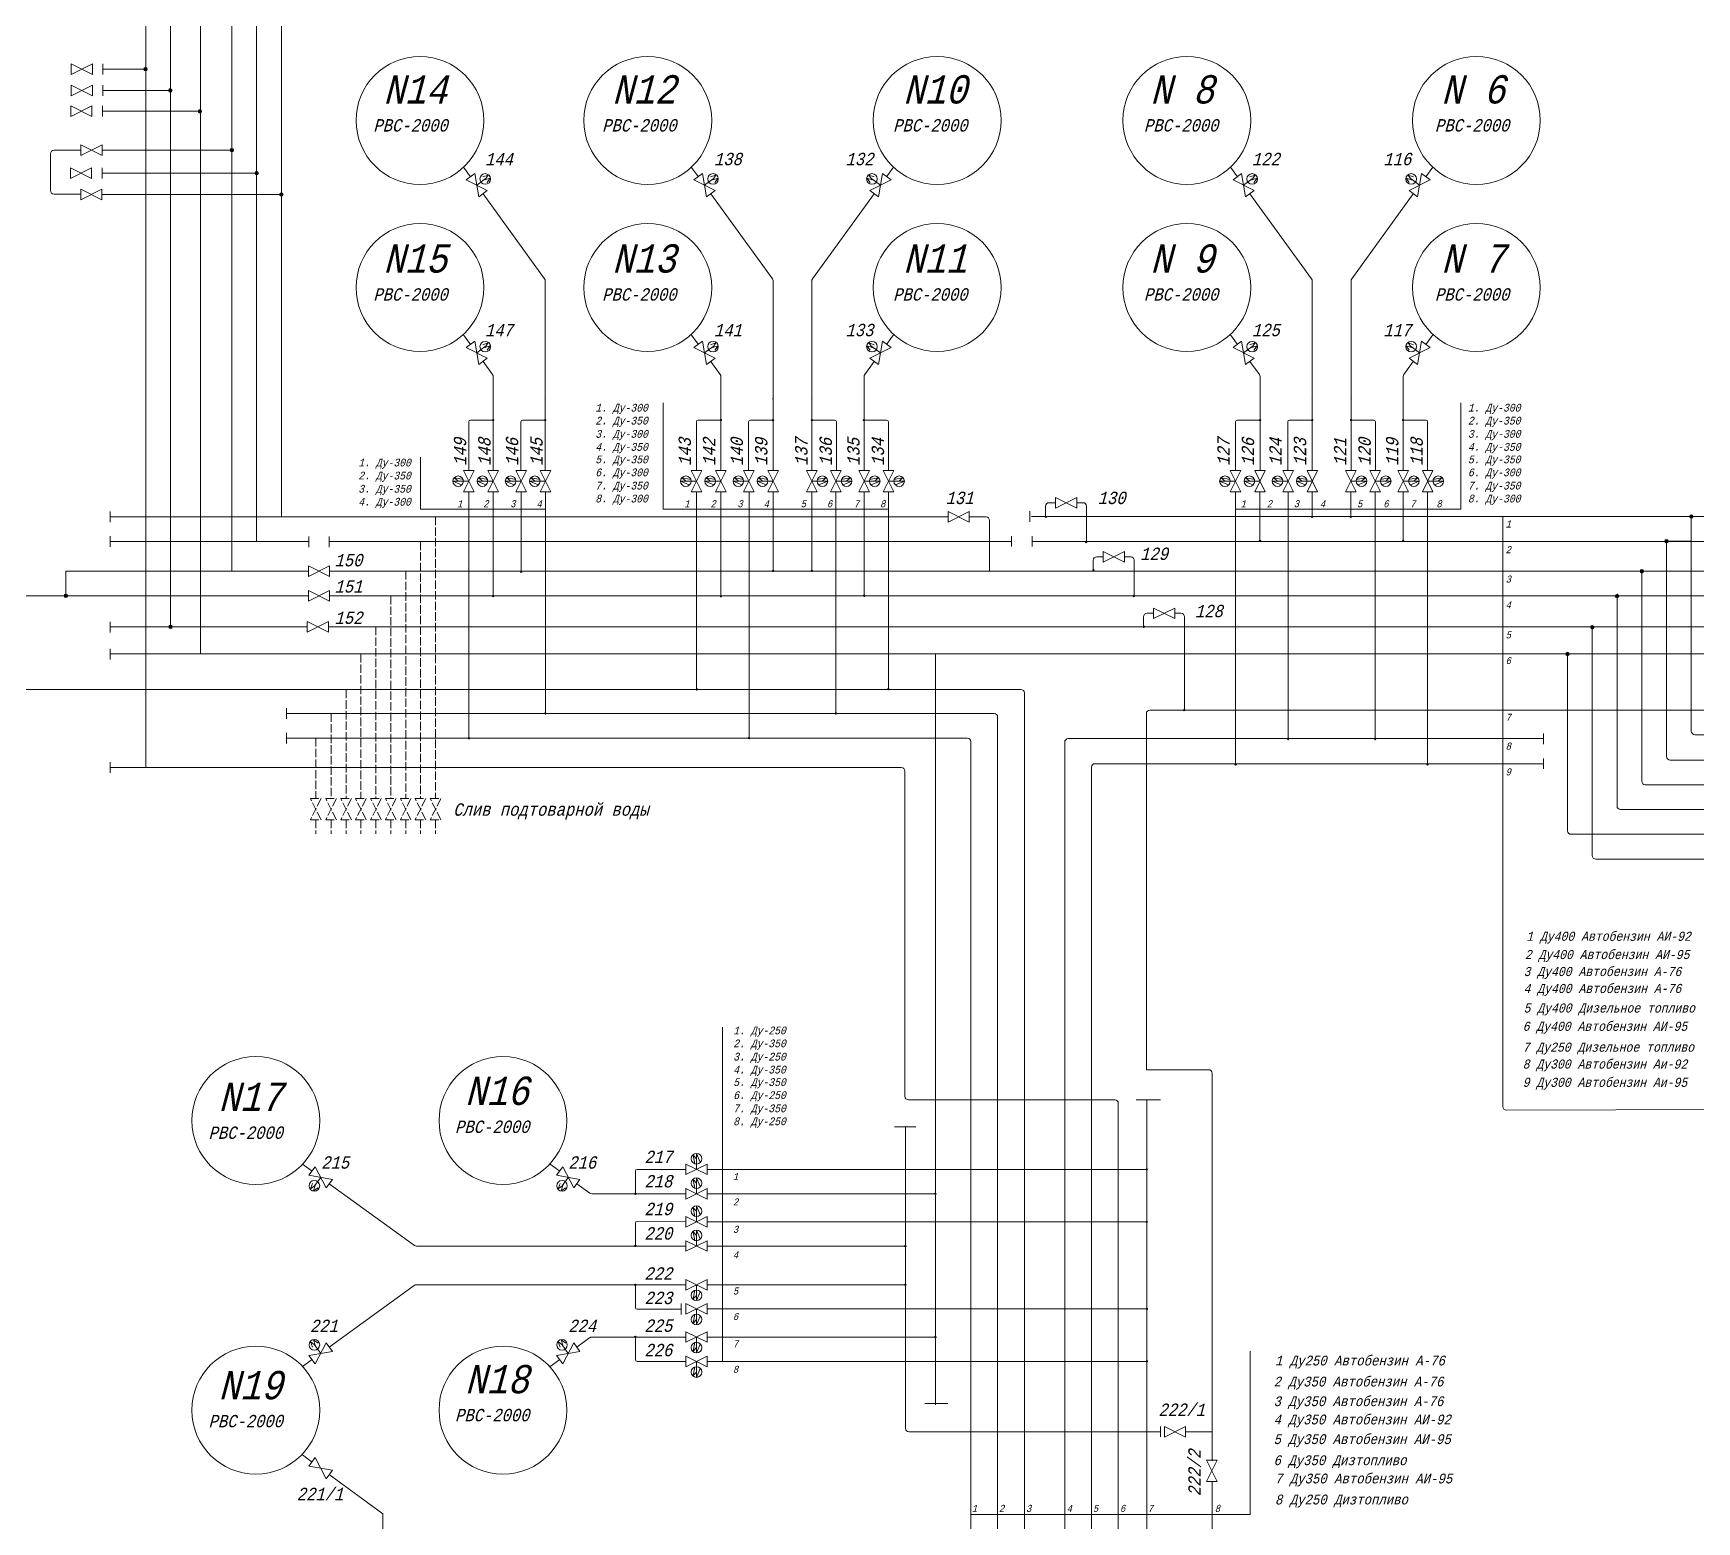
# Model space of a CAD drawing. Extents: x 0 to 840, y 0 to 594.
# Drawn here: x 121.2 to 356.4, y 266.2 to 476.5 of the extents above; entities that cross this region are included whole.
import ezdxf

# ---------------------------------------------------------------- set-up
doc = ezdxf.new("R2010")
doc.units = 0
doc.header["$MEASUREMENT"] = 0
doc.linetypes.add('ACAD_ISO02W100', pattern=[15, 12, -3])
for name, color, linetype in [('A76', 2, 'CONTINUOUS'), ('Aи92', 74, 'CONTINUOUS'), ('Aи95', 1, 'CONTINUOUS'), ('Дт', 160, 'CONTINUOUS')]:
    doc.layers.add(name, color=color, linetype=linetype)
doc.layers.add('Надписи', color=4, linetype='CONTINUOUS', lineweight=5)
doc.layers.add('Общие трубы', color=254, linetype='CONTINUOUS', lineweight=30)
doc.styles.get("Standard").update_dxf_attribs({"font": 'COUR.TTF', "width": 0.8, "oblique": 7, "height": 2})

msp = doc.modelspace()

# ---------------------------------------------------------------- hatches: boundary and pattern name
at = {"layer": 'A76', "lineweight": 20}
h = msp.add_hatch(color=256, dxfattribs=at)
edge = h.paths.add_edge_path()
edge.add_arc((149.32, 460.01), 0.25, 0, 360)
h = msp.add_hatch(color=256, dxfattribs=at)
edge = h.paths.add_edge_path()
edge.add_arc((152.82, 456.76), 0.25, 0, 360)
h = msp.add_hatch(color=256, dxfattribs=at)
edge = h.paths.add_edge_path()
edge.add_arc((156.32, 453.76), 0.25, 0, 360)
h = msp.add_hatch(color=256, dxfattribs=at)
edge = h.paths.add_edge_path()
edge.add_arc((186.27, 421.87), 0.0987, 0, 360)
for points in [[(186.37, 421.87, 1), (186.17, 421.87, 1)], [(193.73, 421.87, 1), (193.54, 421.87, 1)], [(218.57, 421.87, 1), (218.37, 421.87, 1)], [(225.93, 421.87, 1), (225.73, 421.87, 1)]]:
    msp.add_hatch(color=256, dxfattribs=at).paths.add_polyline_path(points)
h = msp.add_hatch(color=256, dxfattribs=at)
edge = h.paths.add_edge_path()
edge.add_arc((193.63, 421.87), 0.0987, 0, 360)
h = msp.add_hatch(color=256, dxfattribs=at)
edge = h.paths.add_edge_path()
edge.add_arc((218.47, 421.87), 0.0987, 0, 360)
h = msp.add_hatch(color=256, dxfattribs=at)
edge = h.paths.add_edge_path()
edge.add_arc((225.83, 421.87), 0.0987, 0, 360)
h = msp.add_hatch(color=256, dxfattribs=at)
edge = h.paths.add_edge_path()
edge.add_arc((190.24, 400.44), 0.0987, 0, 360)
h = msp.add_hatch(color=256, dxfattribs=at)
edge = h.paths.add_edge_path()
edge.add_arc((225.85, 400.55), 0.0987, 0, 360)
h = msp.add_hatch(color=256, dxfattribs=at)
edge = h.paths.add_edge_path()
edge.add_arc((348.66, 400.51), 0.25, 0, 360)
h = msp.add_hatch(color=256, dxfattribs=at)
edge = h.paths.add_edge_path()
edge.add_arc((125.86, 397.03), 0.25, 0, 360)
h = msp.add_hatch(color=256, dxfattribs=at)
edge = h.paths.add_edge_path()
edge.add_arc((186.26, 397.01), 0.0987, 0, 360)
h = msp.add_hatch(color=256, dxfattribs=at)
edge = h.paths.add_edge_path()
edge.add_arc((218.46, 396.98), 0.0987, 0, 360)
h = msp.add_hatch(color=256, dxfattribs=at)
edge = h.paths.add_edge_path()
edge.add_arc((345.16, 397.01), 0.25, 0, 360)
h = msp.add_hatch(color=256, dxfattribs=at)
edge = h.paths.add_edge_path()
edge.add_arc((215.07, 383.82), 0.0987, 0, 360)
h = msp.add_hatch(color=256, dxfattribs=at)
edge = h.paths.add_edge_path()
edge.add_arc((193.65, 380.42), 0.0987, 0, 360)
h = msp.add_hatch(color=256, dxfattribs=at)
edge = h.paths.add_edge_path()
edge.add_arc((182.84, 376.91), 0.0987, 0, 360)
h = msp.add_hatch(color=256, dxfattribs=at)
edge = h.paths.add_edge_path()
edge.add_arc((222.44, 376.93), 0.0987, 0, 360)
at = {"layer": 'Aи92', "lineweight": 20}
h = msp.add_hatch(color=256, dxfattribs=at)
edge = h.paths.add_edge_path()
edge.add_arc((355.66, 408.25), 0.25, 0, 360)
at = {"layer": 'Aи95', "lineweight": 20}
h = msp.add_hatch(color=256, dxfattribs=at)
edge = h.paths.add_edge_path()
edge.add_arc((144.8, 465.51), 0.25, 0, 360)
h = msp.add_hatch(color=256, dxfattribs=at)
edge = h.paths.add_edge_path()
edge.add_arc((294.69, 421.87), 0.0987, 0, 360)
h = msp.add_hatch(color=256, dxfattribs=at)
edge = h.paths.add_edge_path()
edge.add_arc((302.06, 421.87), 0.0987, 0, 360)
h = msp.add_hatch(color=256, dxfattribs=at)
edge = h.paths.add_edge_path()
edge.add_arc((352.16, 404.75), 0.25, 0, 360)
h = msp.add_hatch(color=256, dxfattribs=at)
edge = h.paths.add_edge_path()
edge.add_arc((338.16, 388.81), 0.25, 0, 360)
h = msp.add_hatch(color=256, dxfattribs=at)
edge = h.paths.add_edge_path()
edge.add_arc((206.37, 299.66), 0.0987, 0, 360)
h = msp.add_hatch(color=256, dxfattribs=at)
edge = h.paths.add_edge_path()
edge.add_arc((206.37, 292.3), 0.0987, 0, 360)
at = {"layer": 'Дт', "lineweight": 20}
h = msp.add_hatch(color=256, dxfattribs=at)
edge = h.paths.add_edge_path()
edge.add_arc((137.12, 471.46), 0.25, 0, 360)
h = msp.add_hatch(color=256, dxfattribs=at)
edge = h.paths.add_edge_path()
edge.add_arc((140.62, 468.46), 0.25, 0, 360)
h = msp.add_hatch(color=256, dxfattribs=at)
edge = h.paths.add_edge_path()
edge.add_arc((140.65, 392.66), 0.25, 0, 360)
h = msp.add_hatch(color=256, dxfattribs=at)
edge = h.paths.add_edge_path()
edge.add_arc((341.66, 392.59), 0.25, 0, 360)

# ---------------------------------------------------------------- linework, layer by layer
at = {"layer": 'A76', "lineweight": 20}
for p, q in [((149.34, 489.39), (149.34, 400.58)), ((152.83, 485.85), (152.83, 404.74)), ((156.33, 482.35), (156.33, 408.18)), ((123.68, 459.51), (123.68, 454.3)), ((127.97, 460.01), (124.18, 460.01)), ((131.01, 460.01), (149.32, 460.01)), ((131, 456.01), (131, 457.51)), ((131, 456.76), (152.82, 456.76)), ((182.08, 457.63), (183.08, 456.25)), ((214.28, 457.63), (215.28, 456.25)), ((242.88, 457.63), (241.88, 456.25)), ((183.94, 455.06), (185.15, 455.95)), ((216.14, 455.06), (217.35, 455.95)), ((241.02, 455.06), (239.82, 455.95)), ((127.97, 453.8), (124.18, 453.8)), ((131, 453.76), (156.32, 453.76)), ((184.84, 453.84), (193.54, 441.83)), ((217.03, 453.84), (225.74, 441.83)), ((240.13, 453.84), (231.42, 441.83)), ((193.64, 441.53), (193.64, 414.73)), ((225.84, 441.53), (225.84, 414.73)), ((231.33, 441.53), (231.33, 414.73)), ((182.08, 433.93), (183.08, 432.55)), ((214.28, 433.93), (215.28, 432.55)), ((242.88, 433.93), (241.88, 432.55)), ((183.94, 431.36), (185.15, 432.25)), ((216.14, 431.36), (217.35, 432.25)), ((241.02, 431.36), (239.82, 432.25)), ((184.84, 430.14), (186.17, 428.3)), ((217.03, 430.14), (218.37, 428.3)), ((240.13, 430.14), (238.8, 428.3)), ((186.26, 428.01), (186.26, 414.73)), ((218.46, 428.01), (218.46, 414.73)), ((238.7, 428.01), (238.7, 414.73)), ((182.81, 421.63), (182.81, 414.73)), ((186.26, 421.88), (183.06, 421.88)), ((190.18, 421.63), (190.18, 414.73)), ((193.63, 421.88), (190.43, 421.88)), ((215.01, 421.63), (215.01, 414.73)), ((218.46, 421.88), (215.26, 421.88)), ((222.38, 421.63), (222.38, 414.73)), ((225.83, 421.88), (222.63, 421.88)), ((231.34, 421.88), (234.54, 421.88)), ((234.79, 421.63), (234.79, 414.73)), ((238.7, 421.88), (241.9, 421.88)), ((242.15, 421.63), (242.15, 414.73)), ((183.56, 411.73), (182.06, 414.73)), ((182.06, 414.73), (183.56, 414.73)), ((183.56, 414.73), (182.06, 411.73)), ((187, 411.73), (185.5, 414.73)), ((185.5, 414.73), (187, 414.73)), ((187, 414.73), (185.5, 411.73)), ((190.98, 411.73), (189.48, 414.73)), ((189.48, 414.73), (190.98, 414.73)), ((190.98, 414.73), (189.48, 411.73)), ((194.4, 411.73), (192.9, 414.73)), ((192.9, 414.73), (194.4, 414.73)), ((194.4, 414.73), (192.9, 411.73)), ((215.75, 411.73), (214.25, 414.73)), ((214.25, 414.73), (215.75, 414.73)), ((215.75, 414.73), (214.25, 411.73)), ((219.2, 411.73), (217.7, 414.73)), ((217.7, 414.73), (219.2, 414.73)), ((219.2, 414.73), (217.7, 411.73)), ((223.18, 411.73), (221.68, 414.73)), ((221.68, 414.73), (223.18, 414.73)), ((223.18, 414.73), (221.68, 411.73)), ((226.6, 411.73), (225.1, 414.73)), ((225.1, 414.73), (226.6, 414.73)), ((226.6, 414.73), (225.1, 411.73)), ((230.56, 411.73), (232.06, 414.73)), ((232.06, 414.73), (230.56, 414.73)), ((230.56, 414.73), (232.06, 411.73)), ((233.98, 411.73), (235.48, 414.73)), ((235.48, 414.73), (233.98, 414.73)), ((233.98, 414.73), (235.48, 411.73)), ((237.96, 411.73), (239.46, 414.73)), ((239.46, 414.73), (237.96, 414.73)), ((237.96, 414.73), (239.46, 411.73)), ((241.41, 411.73), (242.91, 414.73)), ((242.91, 414.73), (241.41, 414.73)), ((241.41, 414.73), (242.91, 411.73)), ((181.81, 412.73), (180.56, 413.23)), ((180.56, 413.23), (181.31, 413.23)), ((181.31, 413.23), (180.81, 413.73)), ((180.81, 413.73), (182.06, 413.48)), ((182.81, 413.23), (181.31, 413.23)), ((182.06, 411.73), (183.56, 411.73)), ((182.84, 376.92), (182.84, 411.73)), ((185.25, 412.73), (184, 413.23)), ((184, 413.23), (184.75, 413.23)), ((184.75, 413.23), (184.25, 413.73)), ((184.25, 413.73), (185.5, 413.48)), ((186.25, 413.23), (184.75, 413.23)), ((185.5, 411.73), (187, 411.73)), ((186.25, 411.73), (186.25, 397.06)), ((189.23, 412.73), (187.98, 413.23)), ((187.98, 413.23), (188.73, 413.23)), ((188.73, 413.23), (188.23, 413.73)), ((188.23, 413.73), (189.48, 413.48)), ((190.23, 413.23), (188.73, 413.23)), ((189.48, 411.73), (190.98, 411.73)), ((190.24, 411.73), (190.24, 400.54)), ((192.65, 412.73), (191.4, 413.23)), ((191.4, 413.23), (192.15, 413.23)), ((192.15, 413.23), (191.65, 413.73)), ((191.65, 413.73), (192.9, 413.48)), ((193.65, 413.23), (192.15, 413.23)), ((192.9, 411.73), (194.4, 411.73)), ((193.65, 411.73), (193.65, 380.32)), ((214, 412.73), (212.75, 413.23)), ((212.75, 413.23), (213.5, 413.23)), ((213.5, 413.23), (213, 413.73)), ((213, 413.73), (214.25, 413.48)), ((215, 413.23), (213.5, 413.23)), ((214.25, 411.73), (215.75, 411.73)), ((215.01, 411.73), (215.01, 383.85)), ((217.45, 412.73), (216.2, 413.23)), ((216.2, 413.23), (216.95, 413.23)), ((216.95, 413.23), (216.45, 413.73)), ((216.45, 413.73), (217.7, 413.48)), ((218.45, 413.23), (216.95, 413.23)), ((217.7, 411.73), (219.2, 411.73)), ((218.45, 411.73), (218.45, 397.05)), ((221.43, 412.73), (220.18, 413.23)), ((220.18, 413.23), (220.93, 413.23)), ((220.93, 413.23), (220.43, 413.73)), ((220.43, 413.73), (221.68, 413.48)), ((222.43, 413.23), (220.93, 413.23)), ((221.68, 411.73), (223.18, 411.73)), ((222.44, 411.73), (222.44, 376.98)), ((224.85, 412.73), (223.6, 413.23)), ((223.6, 413.23), (224.35, 413.23)), ((224.35, 413.23), (223.85, 413.73)), ((223.85, 413.73), (225.1, 413.48)), ((225.85, 413.23), (224.35, 413.23)), ((225.1, 411.73), (226.6, 411.73)), ((225.85, 411.73), (225.85, 400.54)), ((232.06, 411.73), (230.56, 411.73)), ((231.31, 413.23), (232.81, 413.23)), ((231.31, 411.73), (231.31, 400.54)), ((233.31, 413.73), (232.06, 413.48)), ((232.31, 412.73), (233.56, 413.23)), ((232.81, 413.23), (233.31, 413.73)), ((233.56, 413.23), (232.81, 413.23)), ((235.48, 411.73), (233.98, 411.73)), ((234.73, 413.23), (236.23, 413.23)), ((234.73, 411.73), (234.73, 380.46)), ((236.73, 413.73), (235.48, 413.48)), ((235.73, 412.73), (236.98, 413.23)), ((236.23, 413.23), (236.73, 413.73)), ((236.98, 413.23), (236.23, 413.23)), ((239.46, 411.73), (237.96, 411.73)), ((238.71, 413.23), (240.21, 413.23)), ((238.71, 411.73), (238.71, 397.05)), ((240.71, 413.73), (239.46, 413.48)), ((239.71, 412.73), (240.96, 413.23)), ((240.21, 413.23), (240.71, 413.73)), ((240.96, 413.23), (240.21, 413.23)), ((242.91, 411.73), (241.41, 411.73)), ((242.15, 411.73), (242.15, 383.85)), ((242.16, 413.23), (243.66, 413.23)), ((244.16, 413.73), (242.91, 413.48)), ((243.16, 412.73), (244.41, 413.23)), ((243.66, 413.23), (244.16, 413.73)), ((244.41, 413.23), (243.66, 413.23)), ((132.1, 408.96), (132.1, 407.46)), ((250.6, 408.21), (132.1, 408.21)), ((253.64, 408.19), (255.95, 408.19)), ((256.45, 407.69), (256.45, 400.53)), ((132.1, 405.46), (132.1, 403.96)), ((132.36, 404.71), (132.1, 404.71)), ((160.19, 404.71), (132.36, 404.71)), ((160.19, 405.41), (160.19, 403.91)), ((163.08, 405.41), (163.08, 403.91)), ((259.52, 404.71), (163.08, 404.71)), ((259.53, 405.49), (259.53, 403.99)), ((272.47, 402.56), (271.6, 402.56)), ((275.53, 402.56), (276.4, 402.56)), ((160.14, 400.53), (125.86, 400.53)), ((125.86, 400.53), (125.86, 397.03)), ((369.1, 400.53), (163.14, 400.53)), ((271.1, 402.06), (271.1, 400.56)), ((276.9, 402.06), (276.9, 397.04)), ((348.66, 400.47), (348.66, 387.25)), ((59.3, 397.03), (160.14, 397.03)), ((163.14, 397.03), (369.16, 397.03)), ((345.16, 397), (345.16, 387.25)), ((345.16, 387.25), (345.16, 367.33)), ((348.66, 387.25), (348.66, 370.83)), ((59.05, 383.78), (163.4, 383.81)), ((260.88, 383.81), (163.08, 383.81)), ((157.03, 381.17), (157.03, 379.67)), ((261.38, 383.31), (261.38, 135.02)), ((257.09, 380.42), (157.03, 380.42)), ((257.59, 379.92), (257.59, 138.52)), ((157.03, 377.67), (157.03, 376.17)), ((157.29, 376.92), (157.03, 376.92)), ((253.3, 376.92), (157.29, 376.92)), ((253.8, 376.42), (253.8, 142.02)), ((349.16, 370.33), (369.16, 370.33)), ((345.66, 366.83), (369.16, 366.83))]:
    msp.add_line(p, q, dxfattribs=at)
for points in [[(130.97, 460.76), (130.97, 459.26), (127.97, 460.76), (127.97, 459.26)], [(129.5, 457.51), (129.5, 456.01), (126.5, 457.51), (126.5, 456.01)], [(182.45, 455.82), (183.66, 456.71), (184.23, 453.41), (185.44, 454.3)], [(214.65, 455.82), (215.86, 456.71), (216.43, 453.41), (217.64, 454.3)], [(242.52, 455.82), (241.31, 456.71), (240.74, 453.41), (239.53, 454.3)], [(130.96, 454.51), (130.96, 453.01), (127.96, 454.51), (127.96, 453.01)], [(182.45, 432.12), (183.66, 433.01), (184.23, 429.71), (185.44, 430.6)], [(214.65, 432.12), (215.86, 433.01), (216.43, 429.71), (217.64, 430.6)], [(242.52, 432.12), (241.31, 433.01), (240.74, 429.71), (239.53, 430.6)], [(250.58, 407.45), (250.58, 408.95), (253.58, 407.45), (253.58, 408.95)], [(272.51, 401.78), (272.51, 403.28), (275.51, 401.78), (275.51, 403.28)], [(160.14, 399.78), (160.14, 401.28), (163.14, 399.78), (163.14, 401.28)], [(160.14, 396.28), (160.14, 397.78), (163.14, 396.28), (163.14, 397.78)]]:
    msp.add_lwpolyline(points, close=True, dxfattribs=at)
for points in [[(184.81, 456.23), (185.56, 456.47), (185.11, 455.83), (185.86, 456.07), (185.4, 455.43)], [(217.01, 456.23), (217.76, 456.47), (217.31, 455.83), (218.06, 456.07), (217.6, 455.43)], [(240.15, 456.23), (239.4, 456.47), (239.86, 455.83), (239.11, 456.07), (239.56, 455.43)], [(184.81, 432.53), (185.56, 432.77), (185.11, 432.13), (185.86, 432.37), (185.4, 431.73)], [(217.01, 432.53), (217.76, 432.77), (217.31, 432.13), (218.06, 432.37), (217.6, 431.73)], [(240.15, 432.53), (239.4, 432.77), (239.86, 432.13), (239.11, 432.37), (239.56, 431.73)]]:
    msp.add_lwpolyline(points, dxfattribs=at)
for centre, radius in [((175.92, 464.22), 9.04), ((208.12, 464.22), 9.04), ((249.04, 464.22), 9.04), ((149.32, 460.01), 0.25), ((152.82, 456.76), 0.25), ((185.15, 455.95), 0.75), ((217.35, 455.95), 0.75), ((239.82, 455.95), 0.75), ((156.32, 453.76), 0.25), ((175.92, 440.6), 9.04), ((208.12, 440.6), 9.04), ((249.04, 440.6), 9.04), ((185.15, 432.25), 0.75), ((217.35, 432.25), 0.75), ((239.82, 432.25), 0.75), ((186.27, 421.87), 0.0987), ((193.63, 421.87), 0.0987), ((218.47, 421.87), 0.0987), ((225.83, 421.87), 0.0987), ((231.33, 421.87), 0.0987), ((238.7, 421.87), 0.0987), ((181.31, 413.23), 0.75), ((184.75, 413.23), 0.75), ((188.73, 413.23), 0.75), ((192.15, 413.23), 0.75), ((213.5, 413.23), 0.75), ((216.95, 413.23), 0.75), ((220.93, 413.23), 0.75), ((224.35, 413.23), 0.75), ((232.81, 413.23), 0.75), ((236.23, 413.23), 0.75), ((240.21, 413.23), 0.75), ((243.66, 413.23), 0.75), ((190.24, 400.44), 0.0987), ((225.85, 400.55), 0.0987), ((231.32, 400.55), 0.0987), ((271.14, 400.64), 0.0987), ((348.66, 400.51), 0.25), ((125.86, 397.03), 0.25), ((186.26, 397.01), 0.0987), ((218.46, 396.98), 0.0987), ((238.71, 397.06), 0.0987), ((276.86, 397.01), 0.0987), ((345.16, 397.01), 0.25), ((215.07, 383.82), 0.0987), ((242.15, 383.85), 0.0987), ((193.65, 380.42), 0.0987), ((234.73, 380.42), 0.0987), ((182.84, 376.91), 0.0987), ((222.44, 376.93), 0.0987), ((278.7, 296.27), 0.0987), ((278.7, 288.85), 0.0987)]:
    msp.add_circle(centre, radius, dxfattribs=at)
for centre, radius, start, end in [((124.18, 459.51), 0.5, 90, 180), ((124.18, 454.3), 0.5, 180, 270), ((193.14, 441.53), 0.5, 0, 35.9421), ((193.39, 441.61), 0.25, 0, 35.9421), ((225.34, 441.53), 0.5, 0, 35.9421), ((225.59, 441.61), 0.25, 0, 35.9421), ((231.83, 441.53), 0.5, 144.0579, 180), ((231.58, 441.61), 0.25, 144.0579, 180), ((185.76, 428.01), 0.5, 0, 35.9421), ((186.01, 428.09), 0.25, 0, 35.9421), ((186.01, 428.09), 0.25, 0, 35.9421), ((217.96, 428.01), 0.5, 0, 35.9421), ((218.21, 428.09), 0.25, 0, 35.9421), ((218.21, 428.09), 0.25, 0, 35.9421), ((239.2, 428.01), 0.5, 144.0579, 180), ((238.95, 428.09), 0.25, 144.0579, 180), ((238.95, 428.09), 0.25, 144.0579, 180), ((193.39, 424.81), 0.25, 0, 35.9421), ((225.59, 424.81), 0.25, 0, 35.9421), ((231.58, 424.81), 0.25, 144.0579, 180), ((301.81, 424.81), 0.25, 0, 35.9421), ((307.8, 424.81), 0.25, 144.0579, 180), ((183.06, 421.63), 0.25, 90, 180), ((190.43, 421.63), 0.25, 90, 180), ((215.26, 421.63), 0.25, 90, 180), ((222.63, 421.63), 0.25, 90, 180), ((234.54, 421.63), 0.25, 0, 90), ((241.9, 421.63), 0.25, 0, 90), ((255.95, 407.69), 0.5, 0, 90), ((255.95, 407.69), 0.5, 0, 90), ((271.6, 402.06), 0.5, 90, 180), ((276.4, 402.06), 0.5, 0, 90), ((260.88, 383.31), 0.5, 0, 90), ((257.09, 379.92), 0.5, 0, 90), ((253.3, 376.42), 0.5, 0, 90), ((349.16, 370.83), 0.5, 180, 270), ((345.66, 367.33), 0.5, 180, 270)]:
    msp.add_arc(centre, radius, start, end, dxfattribs=at)
at = {"layer": 'Aи92', "lineweight": 20}
for p, q in [((290.51, 457.63), (291.51, 456.25)), ((319.11, 457.63), (318.11, 456.25)), ((292.37, 455.06), (293.57, 455.95)), ((317.25, 455.06), (316.05, 455.95)), ((293.26, 453.84), (301.97, 441.83)), ((316.36, 453.84), (307.65, 441.83)), ((302.06, 441.53), (302.06, 414.73)), ((307.55, 441.53), (307.55, 414.73)), ((298.6, 421.63), (298.6, 414.73)), ((311.01, 421.63), (311.01, 414.73)), ((299.41, 411.73), (297.91, 414.73)), ((297.91, 414.73), (299.41, 414.73)), ((299.41, 414.73), (297.91, 411.73)), ((302.83, 411.73), (301.33, 414.73)), ((301.33, 414.73), (302.83, 414.73)), ((302.83, 414.73), (301.33, 411.73)), ((306.79, 411.73), (308.29, 414.73)), ((308.29, 414.73), (306.79, 414.73)), ((306.79, 414.73), (308.29, 411.73)), ((310.21, 411.73), (311.71, 414.73)), ((311.71, 414.73), (310.21, 414.73)), ((310.21, 414.73), (311.71, 411.73)), ((297.66, 412.73), (296.41, 413.23)), ((296.41, 413.23), (297.16, 413.23)), ((297.16, 413.23), (296.66, 413.73)), ((296.66, 413.73), (297.91, 413.48)), ((298.66, 413.23), (297.16, 413.23)), ((297.91, 411.73), (299.41, 411.73)), ((298.67, 411.73), (298.67, 376.66)), ((301.08, 412.73), (299.83, 413.23)), ((299.83, 413.23), (300.58, 413.23)), ((300.58, 413.23), (300.08, 413.73)), ((300.08, 413.73), (301.33, 413.48)), ((302.08, 413.23), (300.58, 413.23)), ((301.33, 411.73), (302.83, 411.73)), ((302.08, 411.73), (302.08, 408.25)), ((308.29, 411.73), (306.79, 411.73)), ((307.54, 413.23), (309.04, 413.23)), ((307.54, 411.73), (307.54, 408.25)), ((309.54, 413.73), (308.29, 413.48)), ((308.54, 412.73), (309.79, 413.23)), ((309.04, 413.23), (309.54, 413.73)), ((309.79, 413.23), (309.04, 413.23)), ((311.71, 411.73), (310.21, 411.73)), ((310.95, 411.73), (310.95, 376.66)), ((310.96, 413.23), (312.46, 413.23)), ((312.96, 413.73), (311.71, 413.48)), ((311.96, 412.73), (313.21, 413.23)), ((312.46, 413.23), (312.96, 413.73)), ((313.21, 413.23), (312.46, 413.23)), ((264.36, 409.7), (264.36, 408.2)), ((265.73, 410.2), (264.86, 410.2)), ((262.14, 408.99), (262.14, 407.49)), ((262.4, 408.25), (369.19, 408.25)), ((359.16, 408.25), (355.66, 408.25)), ((355.66, 408.25), (355.66, 387.25)), ((262.46, 405.49), (262.46, 403.99)), ((355.66, 387.25), (355.66, 377.91)), ((267.07, 376.35), (267.07, 130.29)), ((267.57, 376.85), (334.67, 376.85)), ((334.78, 376.07), (334.78, 377.57)), ((356.16, 377.41), (368.91, 377.41))]:
    msp.add_line(p, q, dxfattribs=at)
for points in [[(290.87, 455.82), (292.08, 456.71), (292.65, 453.41), (293.86, 454.3)], [(318.74, 455.82), (317.53, 456.71), (316.96, 453.41), (315.75, 454.3)]]:
    msp.add_lwpolyline(points, close=True, dxfattribs=at)
for points in [[(293.24, 456.23), (293.99, 456.47), (293.53, 455.83), (294.28, 456.07), (293.83, 455.43)], [(316.38, 456.23), (315.63, 456.47), (316.08, 455.83), (315.33, 456.07), (315.79, 455.43)]]:
    msp.add_lwpolyline(points, dxfattribs=at)
for centre, radius in [((284.35, 464.22), 9.04), ((325.27, 464.22), 9.04), ((293.57, 455.95), 0.75), ((316.05, 455.95), 0.75), ((297.16, 413.23), 0.75), ((300.58, 413.23), 0.75), ((309.04, 413.23), 0.75), ((312.46, 413.23), 0.75), ((264.4, 408.2), 0.0987), ((302.07, 408.2), 0.0987), ((307.54, 408.2), 0.0987), ((355.66, 408.25), 0.25), ((298.67, 376.84), 0.0987), ((310.95, 376.84), 0.0987)]:
    msp.add_circle(centre, radius, dxfattribs=at)
for centre, radius, start, end in [((301.56, 441.53), 0.5, 0, 35.9421), ((301.81, 441.61), 0.25, 0, 35.9421), ((308.05, 441.53), 0.5, 144.0579, 180), ((307.8, 441.61), 0.25, 144.0579, 180), ((264.86, 409.7), 0.5, 90, 180), ((267.57, 376.35), 0.5, 90, 180), ((356.16, 377.91), 0.5, 180, 270)]:
    msp.add_arc(centre, radius, start, end, dxfattribs=at)
at = {"layer": 'Aи95', "lineweight": 20}
for p, q in [((144.9, 493.88), (144.9, 388.94)), ((131.05, 464.76), (131.05, 466.26)), ((131.05, 465.51), (144.8, 465.51)), ((290.51, 433.93), (291.51, 432.55)), ((319.11, 433.93), (318.11, 432.55)), ((292.37, 431.36), (293.57, 432.25)), ((317.25, 431.36), (316.05, 432.25)), ((293.26, 430.14), (294.59, 428.3)), ((316.36, 430.14), (315.02, 428.3)), ((294.69, 428.01), (294.69, 414.73)), ((314.93, 428.01), (314.93, 414.73)), ((291.24, 421.63), (291.24, 414.73)), ((294.69, 421.88), (291.49, 421.88)), ((302.05, 421.88), (298.85, 421.88)), ((307.56, 421.88), (310.76, 421.88)), ((314.93, 421.88), (318.13, 421.88)), ((318.38, 421.63), (318.38, 414.73)), ((291.98, 411.73), (290.48, 414.73)), ((290.48, 414.73), (291.98, 414.73)), ((291.98, 414.73), (290.48, 411.73)), ((295.43, 411.73), (293.93, 414.73)), ((293.93, 414.73), (295.43, 414.73)), ((295.43, 414.73), (293.93, 411.73)), ((314.19, 411.73), (315.69, 414.73)), ((315.69, 414.73), (314.19, 414.73)), ((314.19, 414.73), (315.69, 411.73)), ((317.64, 411.73), (319.14, 414.73)), ((319.14, 414.73), (317.64, 414.73)), ((317.64, 414.73), (319.14, 411.73)), ((290.23, 412.73), (288.98, 413.23)), ((288.98, 413.23), (289.73, 413.23)), ((289.73, 413.23), (289.23, 413.73)), ((289.23, 413.73), (290.48, 413.48)), ((291.23, 413.23), (289.73, 413.23)), ((290.48, 411.73), (291.98, 411.73)), ((291.24, 411.73), (291.24, 373.32)), ((293.68, 412.73), (292.43, 413.23)), ((292.43, 413.23), (293.18, 413.23)), ((293.18, 413.23), (292.68, 413.73)), ((292.68, 413.73), (293.93, 413.48)), ((294.68, 413.23), (293.18, 413.23)), ((293.93, 411.73), (295.43, 411.73)), ((294.68, 411.73), (294.68, 404.73)), ((315.69, 411.73), (314.19, 411.73)), ((314.94, 413.23), (316.44, 413.23)), ((314.94, 411.73), (314.94, 404.73)), ((316.94, 413.73), (315.69, 413.48)), ((315.94, 412.73), (317.19, 413.23)), ((316.44, 413.23), (316.94, 413.73)), ((317.19, 413.23), (316.44, 413.23)), ((319.14, 411.73), (317.64, 411.73)), ((318.38, 411.73), (318.38, 373.32)), ((318.39, 413.23), (319.89, 413.23)), ((320.39, 413.73), (319.14, 413.48)), ((319.39, 412.73), (320.64, 413.23)), ((319.89, 413.23), (320.39, 413.73)), ((320.64, 413.23), (319.89, 413.23)), ((268.79, 410.2), (269.66, 410.2)), ((270.16, 409.7), (270.16, 404.73)), ((369.16, 404.71), (262.53, 404.71)), ((355.66, 404.75), (352.16, 404.75)), ((352.16, 404.75), (352.16, 387.25)), ((132.1, 389.53), (132.1, 388.03)), ((369.16, 388.83), (132.13, 388.83)), ((248.82, 388.8), (248.82, 282.7)), ((338.16, 388.61), (338.16, 387.25)), ((338.16, 387.25), (338.16, 363.83)), ((352.16, 387.25), (352.16, 374.33)), ((334.78, 372.57), (334.78, 374.07)), ((270.86, 372.81), (270.86, 126.79)), ((334.79, 373.31), (271.36, 373.31)), ((352.66, 373.83), (369.16, 373.83)), ((338.66, 363.33), (369.16, 363.33)), ((277.19, 325.81), (280.62, 325.81)), ((278.67, 325.81), (278.67, 117.64)), ((243.02, 322.01), (246.04, 322.01)), ((244.56, 322.01), (244.56, 279.38)), ((215.02, 317.49), (214.52, 317.99)), ((214.52, 317.99), (214.77, 316.74)), ((215.52, 316.99), (215.02, 318.24)), ((215.02, 318.24), (215.02, 317.49)), ((159.3, 316.72), (160.68, 315.71)), ((194.31, 316.72), (195.7, 315.71)), ((206.37, 312.53), (206.37, 315.73)), ((206.62, 315.98), (213.52, 315.98)), ((216.52, 315.24), (213.52, 316.74)), ((213.52, 316.74), (213.52, 315.24)), ((213.52, 315.24), (216.52, 316.74)), ((215.02, 315.99), (215.02, 317.49)), ((216.52, 316.74), (216.52, 315.24)), ((216.52, 315.98), (278.67, 315.98)), ((161.88, 314.85), (160.99, 313.65)), ((163.1, 313.96), (175.13, 305.24)), ((196.89, 314.85), (196, 313.65)), ((198.11, 313.96), (199.95, 312.63)), ((216.52, 311.79), (213.52, 313.29)), ((213.52, 313.29), (213.52, 311.79)), ((213.52, 311.79), (216.52, 313.29)), ((215.02, 314.04), (214.52, 314.54)), ((214.52, 314.54), (214.77, 313.29)), ((215.52, 313.54), (215.02, 314.79)), ((215.02, 314.79), (215.02, 314.04)), ((215.02, 312.54), (215.02, 314.04)), ((216.52, 313.29), (216.52, 311.79)), ((200.24, 312.53), (213.52, 312.53)), ((215.02, 310.07), (214.52, 310.57)), ((214.52, 310.57), (214.77, 309.32)), ((215.52, 309.57), (215.02, 310.82)), ((215.02, 310.82), (215.02, 310.07)), ((216.52, 312.54), (248.82, 312.54)), ((206.37, 305.17), (206.37, 308.37)), ((206.62, 308.62), (213.51, 308.64)), ((216.52, 307.82), (213.52, 309.32)), ((213.52, 309.32), (213.52, 307.82)), ((213.52, 307.82), (216.52, 309.32)), ((215.02, 308.57), (215.02, 310.07)), ((216.52, 309.32), (216.52, 307.82)), ((216.52, 308.56), (278.67, 308.56)), ((216.52, 304.4), (213.52, 305.9)), ((213.52, 305.9), (213.52, 304.4)), ((213.52, 304.4), (216.52, 305.9)), ((215.02, 306.65), (214.52, 307.15)), ((214.52, 307.15), (214.77, 305.9)), ((215.52, 306.15), (215.02, 307.4)), ((215.02, 307.4), (215.02, 306.65)), ((215.02, 305.15), (215.02, 306.65)), ((216.52, 305.9), (216.52, 304.4)), ((213.52, 305.15), (175.42, 305.15)), ((216.52, 305.15), (244.56, 305.15)), ((163.1, 290.87), (175.11, 299.57)), ((175.4, 299.67), (213.52, 299.67)), ((206.37, 299.66), (206.37, 296.46)), ((216.52, 300.43), (213.52, 298.93)), ((213.52, 298.93), (213.52, 300.43)), ((213.52, 300.43), (216.52, 298.93)), ((214.52, 297.68), (214.77, 298.93)), ((215.02, 299.68), (215.02, 298.18)), ((215.52, 298.68), (215.02, 297.43)), ((216.52, 298.93), (216.52, 300.43)), ((216.52, 299.68), (244.56, 299.68)), ((212.83, 297.04), (212.83, 295.49)), ((216.52, 297.01), (213.52, 295.51)), ((213.52, 295.51), (213.52, 297.01)), ((213.52, 297.01), (216.52, 295.51)), ((215.02, 298.18), (214.52, 297.68)), ((215.02, 297.43), (215.02, 298.18)), ((216.52, 295.51), (216.52, 297.01)), ((206.62, 296.21), (212.73, 296.21)), ((214.52, 294.26), (214.77, 295.51)), ((215.02, 294.76), (214.52, 294.26)), ((215.02, 296.26), (215.02, 294.76)), ((215.52, 295.26), (215.02, 294.01)), ((215.02, 294.01), (215.02, 294.76)), ((216.52, 296.27), (278.67, 296.27)), ((198.11, 290.87), (199.95, 292.2)), ((200.24, 292.29), (213.52, 292.29)), ((206.37, 292.29), (206.37, 289.09)), ((216.52, 293.04), (213.52, 291.54)), ((213.52, 291.54), (213.52, 293.04)), ((213.52, 293.04), (216.52, 291.54)), ((215.02, 292.29), (215.02, 290.79)), ((216.52, 291.54), (216.52, 293.04)), ((216.52, 292.29), (248.82, 292.29)), ((196.89, 289.97), (196, 291.18)), ((216.52, 289.59), (213.52, 288.09)), ((213.52, 288.09), (213.52, 289.59)), ((213.52, 289.59), (216.52, 288.09)), ((214.52, 290.29), (214.77, 291.54)), ((215.02, 290.79), (214.52, 290.29)), ((215.52, 291.29), (215.02, 290.04)), ((215.02, 290.04), (215.02, 290.79)), ((216.52, 288.09), (216.52, 289.59)), ((194.31, 288.11), (195.7, 289.12)), ((206.62, 288.84), (213.52, 288.84)), ((214.52, 286.84), (214.77, 288.09)), ((215.02, 287.34), (214.52, 286.84)), ((215.02, 288.84), (215.02, 287.34)), ((215.52, 287.84), (215.02, 286.59)), ((215.02, 286.59), (215.02, 287.34)), ((216.52, 288.85), (278.67, 288.85)), ((247.28, 282.88), (250.57, 282.88)), ((245.06, 278.88), (280.58, 278.87)), ((280.62, 279.64), (280.62, 278.17))]:
    msp.add_line(p, q, dxfattribs=at)
for points in [[(129.55, 466.26), (129.55, 464.76), (126.55, 466.26), (126.55, 464.76)], [(290.87, 432.12), (292.08, 433.01), (292.65, 429.71), (293.86, 430.6)], [(318.74, 432.12), (317.53, 433.01), (316.96, 429.71), (315.75, 430.6)], [(265.77, 409.43), (265.77, 410.93), (268.77, 409.43), (268.77, 410.93)], [(161.11, 316.35), (160.22, 315.14), (163.53, 314.57), (162.64, 313.36)], [(196.13, 316.35), (195.24, 315.14), (198.54, 314.57), (197.65, 313.36)], [(196.13, 288.48), (195.24, 289.69), (198.54, 290.26), (197.65, 291.47)]]:
    msp.add_lwpolyline(points, close=True, dxfattribs=at)
for points in [[(293.24, 432.53), (293.99, 432.77), (293.53, 432.13), (294.28, 432.37), (293.83, 431.73)], [(316.38, 432.53), (315.63, 432.77), (316.08, 432.13), (315.33, 432.37), (315.79, 431.73)], [(160.71, 313.99), (160.46, 313.23), (161.11, 313.69), (160.86, 312.94), (161.51, 313.39)], [(195.72, 313.99), (195.48, 313.23), (196.12, 313.69), (195.88, 312.94), (196.52, 313.39)], [(195.72, 290.84), (195.48, 291.59), (196.12, 291.14), (195.88, 291.89), (196.52, 291.44)]]:
    msp.add_lwpolyline(points, dxfattribs=at)
for centre, radius in [((144.8, 465.51), 0.25), ((284.35, 440.6), 9.04), ((325.27, 440.6), 9.04), ((293.57, 432.25), 0.75), ((316.05, 432.25), 0.75), ((294.69, 421.87), 0.0987), ((302.06, 421.87), 0.0987), ((307.56, 421.87), 0.0987), ((314.92, 421.87), 0.0987), ((289.73, 413.23), 0.75), ((293.18, 413.23), 0.75), ((316.44, 413.23), 0.75), ((319.89, 413.23), 0.75), ((270.11, 404.63), 0.0987), ((294.68, 404.79), 0.0987), ((314.93, 404.79), 0.0987), ((352.16, 404.75), 0.25), ((338.16, 388.81), 0.25), ((291.24, 373.21), 0.0987), ((318.38, 373.21), 0.0987), ((152.71, 322.88), 9.04), ((187.65, 322.88), 9.04), ((215.02, 317.49), 0.75), ((278.67, 315.98), 0.0987), ((160.99, 313.65), 0.75), ((196, 313.65), 0.75), ((215.02, 314.04), 0.75), ((206.37, 312.53), 0.0987), ((215.02, 310.07), 0.75), ((248.8, 312.54), 0.0987), ((278.67, 308.56), 0.0987), ((215.02, 306.65), 0.75), ((206.37, 305.16), 0.0987), ((244.54, 305.15), 0.0987), ((206.37, 299.66), 0.0987), ((215.02, 298.18), 0.75), ((244.54, 299.68), 0.0987), ((215.02, 294.76), 0.75), ((196, 291.18), 0.75), ((206.37, 292.3), 0.0987), ((248.8, 292.29), 0.0987), ((187.65, 281.95), 9.04), ((215.02, 290.79), 0.75), ((215.02, 287.34), 0.75)]:
    msp.add_circle(centre, radius, dxfattribs=at)
for centre, radius, start, end in [((294.19, 428.01), 0.5, 0, 35.9421), ((294.44, 428.09), 0.25, 0, 35.9421), ((294.44, 428.09), 0.25, 0, 35.9421), ((315.43, 428.01), 0.5, 144.0579, 180), ((291.49, 421.63), 0.25, 90, 180), ((298.85, 421.63), 0.25, 90, 180), ((310.76, 421.63), 0.25, 0, 90), ((318.13, 421.63), 0.25, 0, 90), ((269.66, 409.7), 0.5, 0, 90), ((352.66, 374.33), 0.5, 180, 270), ((271.36, 372.81), 0.5, 90, 180), ((338.66, 363.83), 0.5, 180, 270), ((206.62, 315.73), 0.25, 90, 180), ((200.24, 313.03), 0.5, 234.0579, 270), ((206.62, 308.37), 0.25, 90, 180), ((206.62, 296.46), 0.25, 180, 270), ((200.24, 291.79), 0.5, 90, 125.9421), ((200.16, 292.04), 0.25, 90, 125.9421), ((200.16, 292.04), 0.25, 90, 125.9421), ((206.62, 289.09), 0.25, 180, 270), ((245.06, 279.38), 0.5, 180, 269.9784)]:
    msp.add_arc(centre, radius, start, end, dxfattribs=at)
at = {"layer": 'Дт', "lineweight": 20}
for p, q in [((137.14, 372.76), (137.14, 501.54)), ((140.64, 498.04), (140.64, 392.63)), ((131.1, 470.71), (131.1, 472.21)), ((131.1, 471.46), (137.12, 471.46)), ((131.1, 467.71), (131.1, 469.21)), ((131.1, 468.46), (140.62, 468.46)), ((132.1, 393.36), (132.1, 391.86)), ((278.22, 394.08), (278.22, 392.58)), ((279.58, 394.58), (278.72, 394.58)), ((282.65, 394.58), (283.51, 394.58)), ((284.01, 394.08), (284.01, 380.85)), ((159.99, 392.66), (132.13, 392.66)), ((369.15, 392.66), (162.99, 392.66)), ((341.66, 392.6), (341.66, 387.25)), ((341.66, 387.25), (341.66, 360.33)), ((278.62, 380.39), (278.62, 330.07)), ((279.12, 380.89), (369.16, 380.89)), ((132.1, 373.51), (132.1, 372.01)), ((243.97, 372.76), (132.1, 372.76)), ((244.47, 372.26), (244.47, 326.31)), ((342.16, 359.83), (369.16, 359.83)), ((278.62, 330.07), (287.41, 330.07)), ((287.91, 329.57), (287.91, 274.81)), ((244.97, 325.81), (274.15, 325.81)), ((274.65, 325.31), (274.65, 121.31)), ((161.88, 289.97), (160.99, 291.18)), ((159.3, 288.11), (160.68, 289.12)), ((284.16, 278.9), (287.9, 278.9)), ((159.3, 275.63), (160.68, 274.62)), ((161.11, 275.26), (160.22, 274.05)), ((162.64, 272.27), (161.11, 275.26)), ((160.22, 274.05), (163.53, 273.48)), ((163.53, 273.48), (162.64, 272.27)), ((163.1, 272.87), (170.67, 267.31)), ((287.9, 271.82), (287.9, 230.72)), ((170.67, 267.41), (170.67, 150.45))]:
    msp.add_line(p, q, dxfattribs=at)
for points in [[(129.6, 472.21), (129.6, 470.71), (126.6, 472.21), (126.6, 470.71)], [(129.6, 469.21), (129.6, 467.71), (126.6, 469.21), (126.6, 467.71)], [(279.62, 393.81), (279.62, 395.31), (282.62, 393.81), (282.62, 395.31)], [(162.99, 393.41), (162.99, 391.91), (159.99, 393.41), (159.99, 391.91)], [(161.11, 288.48), (160.22, 289.69), (163.53, 290.26), (162.64, 291.47)], [(281.17, 278.13), (281.17, 279.63), (284.17, 278.13), (284.17, 279.63)], [(288.62, 271.87), (287.12, 271.87), (288.62, 274.87), (287.12, 274.87)]]:
    msp.add_lwpolyline(points, close=True, dxfattribs=at)
msp.add_lwpolyline([(160.71, 290.84), (160.46, 291.59), (161.11, 291.14), (160.86, 291.89), (161.51, 291.44)], dxfattribs=at)
for centre, radius in [((137.12, 471.46), 0.25), ((140.62, 468.46), 0.25), ((140.65, 392.66), 0.25), ((278.26, 392.66), 0.0987), ((341.66, 392.59), 0.25), ((283.97, 380.89), 0.0987), ((160.99, 291.18), 0.75), ((152.71, 281.95), 9.04)]:
    msp.add_circle(centre, radius, dxfattribs=at)
for centre, start, end in [((278.72, 394.08), 90, 180), ((283.51, 394.08), 0, 90), ((279.12, 380.39), 90, 180), ((243.97, 372.26), 0, 90), ((342.16, 360.33), 180, 270), ((287.41, 329.57), 0, 90), ((244.97, 326.31), 180, 270), ((274.15, 325.31), 0, 90), ((175.42, 305.65), 234.0579, 270), ((175.4, 299.17), 90, 125.9421)]:
    msp.add_arc(centre, 0.5, start, end, dxfattribs=at)
at = {"layer": 'Надписи', "lineweight": 5}
for p, q in [((210.29, 424.29), (210.29, 409.26)), ((323.1, 424.29), (323.1, 409.26)), ((175.98, 416.62), (175.98, 409.26)), ((193.68, 409.26), (175.98, 409.26)), ((242.15, 409.26), (210.29, 409.26)), ((323.1, 409.26), (291.24, 409.26)), ((329.02, 324.85), (329.02, 408.17)), ((218.69, 336.08), (218.69, 288.87)), ((329.52, 324.35), (360.4, 324.45)), ((293.28, 267.21), (293.28, 290.27)), ((293.28, 267.21), (253.76, 267.21))]:
    msp.add_line(p, q, dxfattribs=at)
msp.add_arc((329.52, 324.85), 0.5, 180, 270.2407, dxfattribs=at)
at = {"layer": 'Общие трубы', "color": 7, "linetype": 'ACAD_ISO02W100', "lineweight": 5, "ltscale": 0.1}
for p, q in [((178.12, 408.21), (178.12, 368.39)), ((175.99, 404.71), (175.99, 368.39)), ((173.9, 400.53), (173.9, 368.39)), ((171.78, 397.03), (171.78, 368.39)), ((169.69, 392.66), (169.69, 368.39)), ((167.56, 388.83), (167.56, 368.39)), ((165.47, 383.78), (165.47, 368.39)), ((163.35, 380.42), (163.35, 368.39)), ((161.18, 376.92), (161.18, 368.39)), ((161.18, 365.39), (161.18, 363.39)), ((163.35, 365.39), (163.35, 363.39)), ((165.47, 365.39), (165.47, 363.39)), ((167.56, 365.39), (167.56, 363.39)), ((169.69, 365.39), (169.69, 363.39)), ((171.78, 365.39), (171.78, 363.39)), ((173.9, 365.39), (173.9, 363.39)), ((175.99, 365.39), (175.99, 363.39)), ((178.12, 365.39), (178.12, 363.39))]:
    msp.add_line(p, q, dxfattribs=at)
at = {"layer": 'Общие трубы', "linetype": 'ACAD_ISO02W100', "lineweight": 5, "ltscale": 0.1}
for p, q in [((160.43, 368.39), (161.93, 368.39)), ((161.93, 368.39), (160.43, 365.39)), ((161.93, 365.39), (160.43, 368.39)), ((162.6, 368.39), (164.1, 368.39)), ((164.1, 368.39), (162.6, 365.39)), ((164.1, 365.39), (162.6, 368.39)), ((164.72, 368.39), (166.22, 368.39)), ((166.22, 368.39), (164.72, 365.39)), ((166.22, 365.39), (164.72, 368.39)), ((166.81, 368.39), (168.31, 368.39)), ((168.31, 368.39), (166.81, 365.39)), ((168.31, 365.39), (166.81, 368.39)), ((168.94, 368.39), (170.44, 368.39)), ((170.44, 368.39), (168.94, 365.39)), ((170.44, 365.39), (168.94, 368.39)), ((171.03, 368.39), (172.53, 368.39)), ((172.53, 368.39), (171.03, 365.39)), ((172.53, 365.39), (171.03, 368.39)), ((173.15, 368.39), (174.65, 368.39)), ((174.65, 368.39), (173.15, 365.39)), ((174.65, 365.39), (173.15, 368.39)), ((175.24, 368.39), (176.74, 368.39)), ((176.74, 368.39), (175.24, 365.39)), ((176.74, 365.39), (175.24, 368.39)), ((177.37, 368.39), (178.87, 368.39)), ((178.87, 368.39), (177.37, 365.39)), ((178.87, 365.39), (177.37, 368.39)), ((160.43, 365.39), (161.93, 365.39)), ((162.6, 365.39), (164.1, 365.39)), ((164.72, 365.39), (166.22, 365.39)), ((166.81, 365.39), (168.31, 365.39)), ((168.94, 365.39), (170.44, 365.39)), ((171.03, 365.39), (172.53, 365.39)), ((173.15, 365.39), (174.65, 365.39)), ((175.24, 365.39), (176.74, 365.39)), ((177.37, 365.39), (178.87, 365.39))]:
    msp.add_line(p, q, dxfattribs=at)

# ---------------------------------------------------------------- texts
at = {"layer": 'Надписи', "lineweight": 15, "oblique": 15, "width": 0.75}
for s, height, p in [('N14', 4, (170.73, 466.61)), ('N12', 4, (203.08, 466.61)), ('N10', 4, (244.22, 466.61)), ('N 8', 4, (279.16, 466.61)), ('N 6', 4, (320.3, 466.61)), ('РВС-2000', 1.75, (169.32, 462.65)), ('РВС-2000', 1.75, (201.67, 462.65)), ('РВС-2000', 1.75, (242.81, 462.65)), ('РВС-2000', 1.75, (278.27, 462.65)), ('РВС-2000', 1.75, (319.41, 462.65)), ('144', 1.75, (185.11, 457.89)), ('138', 1.75, (217.48, 457.89)), ('132', 1.75, (236.08, 457.89)), ('122', 1.75, (293.53, 457.89)), ('116', 1.75, (312.12, 457.89)), ('N15', 4, (170.73, 442.71)), ('N13', 4, (203.08, 442.71)), ('N11', 4, (244.22, 442.71)), ('N 9', 4, (279.16, 442.71)), ('N 7', 4, (320.3, 442.71)), ('РВС-2000', 1.75, (169.32, 438.75)), ('РВС-2000', 1.75, (201.67, 438.75)), ('РВС-2000', 1.75, (242.81, 438.75)), ('РВС-2000', 1.75, (278.27, 438.75)), ('РВС-2000', 1.75, (319.41, 438.75)), ('147', 1.75, (185.11, 433.72)), ('141', 1.75, (217.48, 433.72)), ('133', 1.75, (236.08, 433.72)), ('125', 1.75, (293.53, 433.72)), ('117', 1.75, (312.12, 433.72)), ('131', 1.75, (250.23, 410)), ('130', 1.75, (271.73, 410)), ('150', 1.75, (163.83, 401.2)), ('129', 1.75, (277.73, 402.1)), ('151', 1.75, (163.83, 397.49)), ('128', 1.75, (285.47, 394.01)), ('152', 1.75, (163.83, 393.06)), ('N17', 4, (147.43, 324.25)), ('N16', 4, (182.28, 325.09)), ('РВС-2000', 1.75, (180.87, 321.13)), ('РВС-2000', 1.75, (146.02, 320.29)), ('215', 1.75, (161.95, 316.08)), ('216', 1.75, (196.88, 316.08)), ('217', 1.75, (207.64, 316.87)), ('218', 1.75, (207.64, 313.43)), ('219', 1.75, (207.64, 309.51)), ('220', 1.75, (207.64, 306.06)), ('222', 1.75, (207.64, 300.39)), ('223', 1.75, (207.64, 296.94)), ('221', 1.75, (160.36, 292.99)), ('224', 1.75, (196.88, 292.99)), ('225', 1.75, (207.64, 293.02)), ('226', 1.75, (207.64, 289.57)), ('N19', 4, (147.43, 283.49)), ('N18', 4, (182.28, 284.34)), ('РВС-2000', 1.75, (146.02, 279.53)), ('РВС-2000', 1.75, (180.87, 280.38)), ('221/1', 1.75, (158.5, 269.23))]:
    msp.add_text(s, height=height, dxfattribs=at).set_placement(p)
at = {"layer": 'Надписи', "lineweight": 5, "oblique": 15, "width": 0.75}
for s, height, p in [('1. Ду-300', 1.1, (200.71, 423.07)), ('1. Ду-300', 1.1, (324.08, 423.07)), ('2. Ду-350', 1.1, (200.71, 421.24)), ('2. Ду-350', 1.1, (324.08, 421.24)), ('3. Ду-300', 1.1, (200.71, 419.37)), ('4. Ду-350', 1.1, (200.71, 417.53)), ('3. Ду-300', 1.1, (324.08, 419.37)), ('4. Ду-350', 1.1, (324.08, 417.53)), ('1. Ду-300', 1.1, (167.2, 415.32)), ('5. Ду-350', 1.1, (200.71, 415.76)), ('5. Ду-350', 1.1, (324.08, 415.76)), ('2. Ду-350', 1.1, (167.2, 413.48)), ('6. Ду-300', 1.1, (200.71, 413.93)), ('6. Ду-300', 1.1, (324.08, 413.93)), ('3. Ду-350', 1.1, (167.2, 411.61)), ('7. Ду-350', 1.1, (200.71, 412.06)), ('7. Ду-350', 1.1, (324.08, 412.06)), ('4. Ду-300', 1.1, (167.2, 409.78)), ('1', 1, (181.16, 409.55)), ('2', 1, (184.87, 409.55)), ('3', 1, (188.68, 409.55)), ('4', 1, (192.39, 409.55)), ('8. Ду-300', 1.1, (200.71, 410.23)), ('1', 1, (213.28, 409.55)), ('2', 1, (216.99, 409.55)), ('3', 1, (220.8, 409.55)), ('4', 1, (224.5, 409.55)), ('5', 1, (229.75, 409.55)), ('6', 1, (233.46, 409.55)), ('7', 1, (237.27, 409.55)), ('8', 1, (240.97, 409.55)), ('1', 1, (291.93, 409.55)), ('2', 1, (295.64, 409.55)), ('3', 1, (299.45, 409.55)), ('4', 1, (303.15, 409.55)), ('5', 1, (308.4, 409.55)), ('6', 1, (312.11, 409.55)), ('7', 1, (315.92, 409.55)), ('8', 1, (319.62, 409.55)), ('8. Ду-300', 1.1, (324.08, 410.23)), ('1', 1, (329.41, 406.69)), ('2', 1, (329.41, 403.06)), ('3', 1, (329.41, 398.9)), ('4', 1, (329.41, 395.27)), ('5', 1, (329.41, 391.02)), ('6', 1, (329.41, 387.39)), ('7', 1, (329.41, 379.37)), ('8', 1, (329.41, 375.3)), ('9', 1, (329.41, 371.66)), ('Слив подтоварной воды', 1.75, (180.61, 365.96)), ('1 Ду400 Автобензин АИ-92', 1.2899, (332.33, 348.28)), ('2 Ду400 Автобензин АИ-95', 1.2899, (332.13, 345.7)), ('3 Ду400 Автобензин А-76', 1.2899, (331.95, 343.3)), ('4 Ду400 Автобензин А-76', 1.2899, (331.95, 340.9)), ('5 Ду400 Дизельное топливо', 1.2899, (331.95, 338.14)), ('6 Ду400 Автобензин АИ-95', 1.2899, (331.82, 335.56)), ('2. Ду-350', 1.1, (220.21, 333.23)), ('1. Ду-250', 1.1, (220.21, 335.06)), ('3. Ду-250', 1.1, (220.21, 331.36)), ('8 Ду300 Автобензин Аи-92', 1.2899, (331.82, 330.22)), ('7 Ду250 Дизельное топливо', 1.2899, (331.82, 332.61)), ('4. Ду-350', 1.1, (220.21, 329.53)), ('5. Ду-350', 1.1, (220.21, 327.76)), ('6. Ду-250', 1.1, (220.21, 325.92)), ('9 Ду300 Автобензин Аи-95', 1.2899, (331.82, 327.64)), ('7. Ду-350', 1.1, (220.21, 324.05)), ('8. Ду-250', 1.1, (220.21, 322.22)), ('1', 1, (220.16, 314.48)), ('2', 1, (220.16, 310.88)), ('3', 1, (220.16, 307.01)), ('4', 1, (220.16, 303.41)), ('5', 1, (220.16, 298.29)), ('6', 1, (220.16, 294.69)), ('7', 1, (220.16, 290.82)), ('1 Ду250 Автобензин А-76', 1.3892, (296.8, 288.27)), ('8', 1, (220.16, 287.22)), ('2 Ду350 Автобензин А-76', 1.3892, (296.6, 285.3)), ('222/1', 1.75, (280.32, 281.14)), ('3 Ду350 Автобензин А-76', 1.3892, (296.6, 282.52)), ('4 Ду350 Автобензин АИ-92', 1.3892, (296.6, 279.94)), ('5 Ду350 Автобензин АИ-95', 1.3892, (296.6, 277.16)), ('6 Ду350 Дизтопливо', 1.3892, (296.6, 274.18)), ('7 Ду350 Автобензин АИ-95', 1.3892, (296.8, 271.6)), ('1', 1, (253.94, 267.57)), ('2', 1, (257.77, 267.57)), ('3', 1, (261.6, 267.57)), ('4', 1, (267.34, 267.57)), ('5', 1, (271.06, 267.57)), ('6', 1, (274.88, 267.57)), ('7', 1, (278.83, 267.57)), ('8', 1, (288.28, 267.57)), ('8 Ду250 Дизтопливо', 1.3892, (296.8, 268.63))]:
    msp.add_text(s, height=height, dxfattribs=at).set_placement(p)
at = {"layer": 'Надписи', "lineweight": 15, "oblique": 15, "width": 0.75}
for s, p in [('149', (182.46, 415.39)), ('148', (185.9, 415.39)), ('146', (189.82, 415.39)), ('145', (193.27, 415.39)), ('143', (214.23, 415.39)), ('142', (217.67, 415.39)), ('140', (221.59, 415.39)), ('139', (225.04, 415.39)), ('137', (230.71, 415.39)), ('136', (234.16, 415.39)), ('135', (238.08, 415.39)), ('134', (241.53, 415.39)), ('127', (290.4, 415.39)), ('126', (293.85, 415.39)), ('124', (297.76, 415.39)), ('123', (301.21, 415.39)), ('121', (306.89, 415.39)), ('120', (310.34, 415.39)), ('119', (314.25, 415.39)), ('118', (317.7, 415.39))]:
    msp.add_text(s, height=1.75, rotation=90, dxfattribs=at).set_placement(p)
at = {"layer": 'Надписи', "lineweight": 5, "oblique": 15, "width": 0.75}
msp.add_text('222/2', height=1.75, rotation=90, dxfattribs=at).set_placement((286.3, 269.79))

doc.saveas('drawing.dxf')
